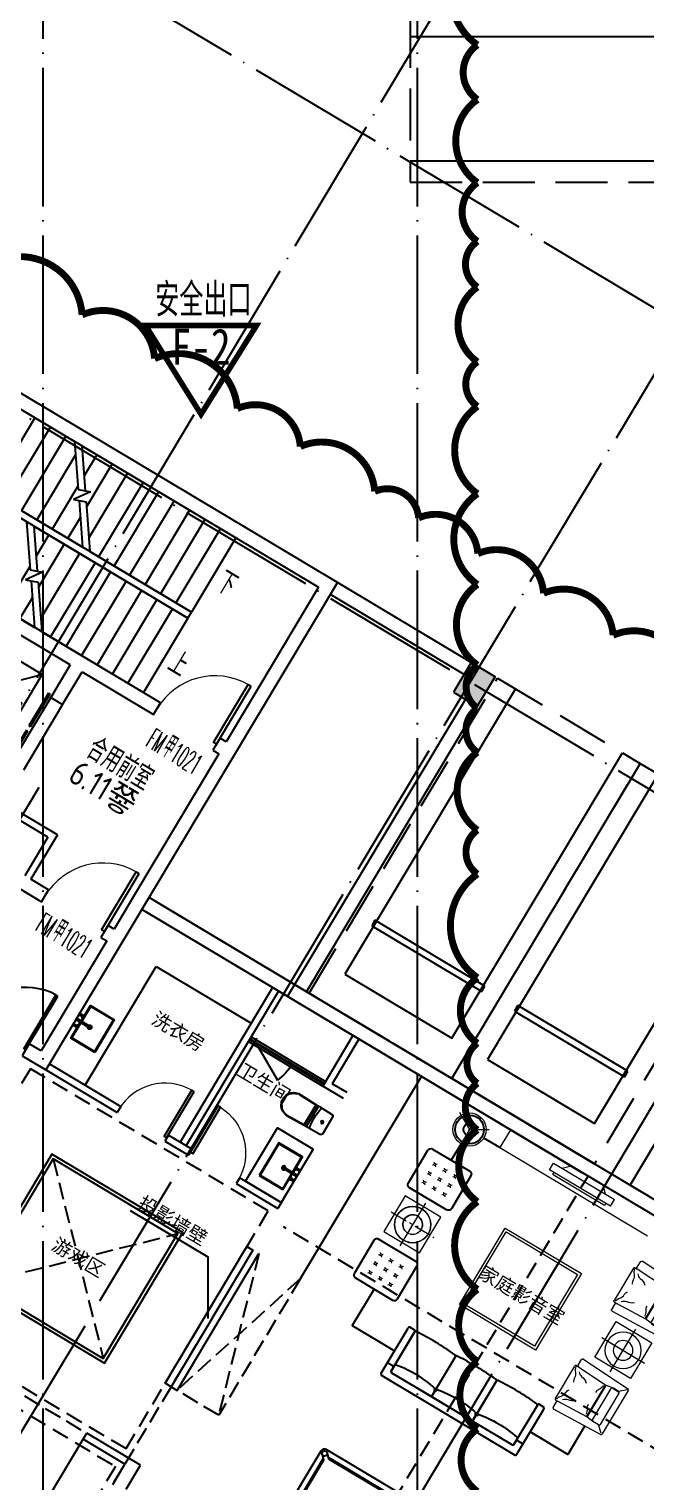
# Model space of a CAD drawing. Header units: millimetres. Extents: x 1337745 to 1642153, y -192803 to 266425.
# Drawn here: x 1427647 to 1436551, y 101530 to 122509 of the extents above; entities that cross this region are included whole.
import ezdxf
from ezdxf.enums import TextEntityAlignment as Align

# ---------------------------------------------------------------- set-up
doc = ezdxf.new("R2010")
doc.units = ezdxf.units.MM
doc.header["$LTSCALE"] = 1000
doc.header["$MEASUREMENT"] = 0
for name, pattern in [('__附着_A09-停车位、行车流线模块_TEN24RUY_设计区$0$DASH', [0.35, 0.25, -0.1]), ('CENTER', [2, 1.25, -0.25, 0.25, -0.25]), ('DASH', [0.35, 0.25, -0.1]), ('DOTE', [2.42, 2, -0.2, 0.02, -0.2]), ('HIDDEN', [0.375, 0.25, -0.125]), ('HIDDEN2', [4.7625, 3.175, -1.5875])]:
    doc.linetypes.add(name, pattern=pattern)
for name, color, linetype in [('__附着_A09-停车位、行车流线模块_TEN24RUY_设计区$0$STD-PARK', 103, '__附着_A09-停车位、行车流线模块_TEN24RUY_设计区$0$DASH'), ('A-BALCONY', 7, 'Continuous'), ('A-PUB_DIM', 3, 'Continuous'), ('AE-FLOR', 151, 'Continuous'), ('COLUMN', 2, 'Continuous'), ('DIM_SYMB', 7, 'Continuous'), ('DOTE', 16, 'DOTE'), ('IE-FURN', 33, 'Continuous'), ('P-FURN-高柜', 5, 'Continuous'), ('P-卫生隔断', 30, 'Continuous'), ('P-固定家具（悬空）', 142, 'Continuous'), ('P-洁具', 31, 'Continuous'), ('P-活动家具', 146, 'Continuous'), ('PUB_HATCH', 8, 'Continuous'), ('PUB_TEXT', 7, 'Continuous'), ('REF', 8, 'HIDDEN2'), ('STAIR', 61, 'Continuous'), ('WALL', 2, 'Continuous'), ('WINDOW', 4, 'Continuous'), ('WINDOW_TEXT', 7, 'Continuous'), ('文字标注', 255, 'Continuous'), ('砖墙', 30, 'Continuous'), ('防火分区文字', 1, 'Continuous')]:
    doc.layers.add(name, color=color, linetype=linetype)
doc.layers.add('furniture', color=6, linetype='Continuous', lineweight=13)
doc.styles.add('-黑体', font='SIMHEI.TTF', dxfattribs={"width": 0.8})
doc.styles.add('_TCH_DIM', font='SIMPLEX.shx', dxfattribs={"width": 0.85, "bigfont": 'GBCBIG.shx'})
doc.styles.add('_TCH_DIM_T3', font='SIMPLEX', dxfattribs={"width": 0.705882, "bigfont": 'GBCBIG'})
doc.styles.add('_TCH_WINDOW', font='SIMPLEX.shx', dxfattribs={"width": 0.6, "height": 3.5, "bigfont": 'GBCBIG.shx'})
doc.styles.get("Standard").update_dxf_attribs({"font": 'GBENOR', "bigfont": 'GBCBIG'})
doc.styles.add('房间名称', font='SIMPLEX', dxfattribs={"bigfont": 'GBCBIG'})
doc.styles.add('黑体', font='SIMHEI.TTF')
doc.dimstyles.new('_TCH_ARCH&&50', dxfattribs={"dimtxt": 148.75, "dimasz": 50, "dimexe": 125, "dimexo": 150, "dimgap": 50, "dimtad": 1, "dimdec": 0, "dimzin": 0, "dimdsep": 46, "dimtxsty": '_TCH_DIM_T3', "dimblk": 'ARCHTICK', "dimcen": 0.09, "dimclrt": 7, "dimazin": 2, "dimtfac": 1, "dimtdec": 0, "dimtix": 1, "dimtmove": 2, "dimatfit": 3, "dimfxl": 1, "dimtolj": 1, "dimtzin": 0, "dimarcsym": 0})

# ---------------------------------------------------------------- blocks, each defined once
blk = doc.blocks.new('_ArchTick')
at = {"color": 0, "linetype": 'ByBlock', "const_width": 0.4}
blk.add_lwpolyline([(-0.5, -0.5), (0.5, 0.5)], dxfattribs=at)
blk = doc.blocks.new('*D49')
at = {"layer": 'A-PUB_DIM', "color": 0, "lineweight": -2, "transparency": 16777216}
for p, q in [((2969090, -686126), (2969126, -685805)), ((2969112, -685929), (2969212, -685940)), ((2969189, -686137), (2969226, -685816))]:
    blk.add_line(p, q, dxfattribs=at)
at = {"layer": 'Defpoints', "color": 0, "transparency": 16777216}
for p in [(2969212, -685940), (2969073, -686275), (2969173, -686286)]:
    blk.add_point(p, dxfattribs=at)
at = {"layer": 'A-PUB_DIM', "color": 0, "lineweight": -2, "transparency": 16777216, "xscale": 50, "yscale": 50, "zscale": 50}
for p, rotation in [((2969112, -685929), 173.5415813661932), ((2969212, -685940), 353.5415813661932)]:
    blk.add_blockref('_ArchTick', p, dxfattribs=dict(at, rotation=rotation))
at = {"layer": 'A-PUB_DIM', "color": 7, "transparency": 16777216, "insert": (2968954, -685773), "char_height": 148.8, "attachment_point": 5, "rotation": 353.5416, "style": '_TCH_DIM_T3'}
blk.add_mtext('\\A1;100', dxfattribs=at)
blk = doc.blocks.new('*D50')
at = {"layer": 'A-PUB_DIM', "color": 0, "lineweight": -2, "transparency": 16777216}
for p, q in [((2969189, -686137), (2969226, -685816)), ((2969212, -685940), (2970007, -686030)), ((2969984, -686227), (2970021, -685906))]:
    blk.add_line(p, q, dxfattribs=at)
at = {"layer": 'Defpoints', "color": 0, "transparency": 16777216}
for p in [(2970007, -686030), (2969173, -686286), (2969967, -686376)]:
    blk.add_point(p, dxfattribs=at)
at = {"layer": 'A-PUB_DIM', "color": 0, "lineweight": -2, "transparency": 16777216, "xscale": 50, "yscale": 50, "zscale": 50}
for p, rotation in [((2969212, -685940), 173.5415813662123), ((2970007, -686030), 353.5415813662123)]:
    blk.add_blockref('_ArchTick', p, dxfattribs=dict(at, rotation=rotation))
at = {"layer": 'A-PUB_DIM', "color": 7, "transparency": 16777216, "insert": (2969623, -685862), "char_height": 148.8, "attachment_point": 5, "rotation": 353.5416, "style": '_TCH_DIM_T3'}
blk.add_mtext('\\A1;800', dxfattribs=at)
blk = doc.blocks.new('*D51')
at = {"layer": 'A-PUB_DIM', "color": 0, "lineweight": -2, "transparency": 16777216}
for p, q in [((2969984, -686227), (2970021, -685906)), ((2970084, -686239), (2970120, -685917)), ((2970007, -686030), (2969957, -686024)), ((2970007, -686030), (2970106, -686041)), ((2970106, -686041), (2970156, -686047))]:
    blk.add_line(p, q, dxfattribs=at)
at = {"layer": 'Defpoints', "color": 0, "transparency": 16777216}
for p in [(2970106, -686041), (2969967, -686376), (2970067, -686388)]:
    blk.add_point(p, dxfattribs=at)
at = {"layer": 'A-PUB_DIM', "color": 0, "lineweight": -2, "transparency": 16777216, "xscale": 50, "yscale": 50, "zscale": 50}
for p, rotation in [((2970007, -686030), 353.5415813663083), ((2970106, -686041), 173.5415813663083)]:
    blk.add_blockref('_ArchTick', p, dxfattribs=dict(at, rotation=rotation))
at = {"layer": 'A-PUB_DIM', "color": 7, "transparency": 16777216, "insert": (2970070, -685912), "char_height": 148.8, "attachment_point": 5, "rotation": 353.5416, "style": '_TCH_DIM_T3'}
blk.add_mtext('\\A1;100', dxfattribs=at)
blk = doc.blocks.new('*D52')
at = {"layer": 'A-PUB_DIM', "color": 0, "lineweight": -2, "transparency": 16777216}
for p, q in [((2970084, -686239), (2970120, -685917)), ((2970106, -686041), (2971596, -686210)), ((2971574, -686407), (2971611, -686086))]:
    blk.add_line(p, q, dxfattribs=at)
at = {"layer": 'Defpoints', "color": 0, "transparency": 16777216}
for p in [(2971596, -686210), (2970067, -686388), (2971557, -686556)]:
    blk.add_point(p, dxfattribs=at)
at = {"layer": 'A-PUB_DIM', "color": 0, "lineweight": -2, "transparency": 16777216, "xscale": 50, "yscale": 50, "zscale": 50}
for p, rotation in [((2970106, -686041), 173.5415813662086), ((2971596, -686210), 353.5415813662086)]:
    blk.add_blockref('_ArchTick', p, dxfattribs=dict(at, rotation=rotation))
at = {"layer": 'A-PUB_DIM', "color": 7, "transparency": 16777216, "insert": (2970865, -686002), "char_height": 148.8, "attachment_point": 5, "rotation": 353.5416, "style": '_TCH_DIM_T3'}
blk.add_mtext('\\A1;1500', dxfattribs=at)
blk = doc.blocks.new('__附着_A09-停车位、行车流线模块_TEN24RUY_设计区$0$停车位1')
at = {"layer": '__附着_A09-停车位、行车流线模块_TEN24RUY_设计区$0$STD-PARK', "linetype": '__附着_A09-停车位、行车流线模块_TEN24RUY_设计区$0$DASH', "ltscale": 3}
for p, q in [((-168810, -21850), (-171210, -21850)), ((-171210, -21850), (-171210, -27150)), ((-168810, -27150), (-168810, -21850)), ((-171210, -27150), (-168810, -27150))]:
    blk.add_line(p, q, dxfattribs=at)
at = {"layer": 'Defpoints', "color": 9, "linetype": 'ByBlock', "ltscale": 1200}
for p, q in [((-170910, -26650), (-170910, -21850)), ((-169110, -21850), (-169110, -26650)), ((-170935, -25850), (-170935, -25758)), ((-170935, -25758), (-169085, -25758)), ((-169085, -25758), (-169085, -25850)), ((-169085, -25850), (-170935, -25850)), ((-169110, -26650), (-170910, -26650))]:
    blk.add_line(p, q, dxfattribs=at)
blk = doc.blocks.new('_FZH')
blk.add_lwpolyline([(-0.5, -0.5), (0.5, -0.5), (0.5, 0.5), (-0.5, 0.5)], close=True)
at = {"layer": 'PUB_HATCH'}
blk.add_solid([(-0.5, -0.5), (0.5, -0.5), (-0.5, 0.5), (0.5, 0.5)], dxfattribs=at)
blk = doc.blocks.new('$DorLib2D$00000225')
at = {"color": 0}
for p, q in [((0.475, -0.001), (0.475, 0.752)), ((0.475, 0.752), (0.5, 0.752)), ((0.5, -0.001), (0.5, 0.752)), ((-0.5, 0), (-0.5, 0.252)), ((-0.475, 0.252), (-0.5, 0.252)), ((-0.475, 0), (-0.475, 0.252)), ((-0.475, 0), (-0.5, 0)), ((0.475, -0.001), (0.5, -0.001))]:
    blk.add_line(p, q, dxfattribs=at)
for centre, radius, start, end in [((0.505, -0.002), 0.755, 92.2493, 179.7238), ((-0.501, 0.003), 0.251, 359.7899, 84.0974)]:
    blk.add_arc(centre, radius, start, end, dxfattribs=at)
blk = doc.blocks.new('$DorLib2D$00000001')
for p, q in [((0.45, 0.975), (0.5, 0.975)), ((0.45, 0), (0.45, 0.975)), ((0.5, 0), (0.5, 0.975)), ((0.5, 0), (0.45, 0))]:
    blk.add_line(p, q)
at = {"lineweight": 13}
blk.add_arc((0.475, 0), 0.975, 91.4693, 180, dxfattribs=at)
blk = doc.blocks.new('$DORLIB2D$00000127')
at = {"color": 0}
for points in [[(-0.533, 0.795), (-0.533, 0.69)], [(-0.033, 0.795), (-0.533, 0.795)], [(-0.033, 0.795), (-0.033, 0.69)], [(0.533, 0.795), (0.033, 0.795)], [(0.033, 0.795), (0.033, 0.69)], [(0.533, 0.795), (0.533, 0.69)], [(-0.033, 0.69), (-0.533, 0.69)], [(0.533, 0.69), (0.033, 0.69)], [(0.5, 0.5), (-0.5, 0.5)]]:
    blk.add_lwpolyline(points, dxfattribs=at)
blk = doc.blocks.new('A$C36CD4CEC')
at = {"layer": 'DIM_SYMB'}
for points in [[(30990, -625, 0, 0, 0), (32770, -625, 80, 0, 0), (33070, -625, 0, 0, 0)], [(35410, -625, 0, 0, 0), (33630, -625, 80, 0, 0), (33330, -625, 0, 0, 0)], [(30990, -1975, 0, 0, 0), (32770, -1975, 80, 0, 0), (33070, -1975, 0, 0, 0)], [(35410, -1975, 0, 0, 0), (33630, -1975, 80, 0, 0), (33330, -1975, 0, 0, 0)]]:
    blk.add_lwpolyline(points, format="xyseb", dxfattribs=at)
at = {"layer": 'STAIR'}
for p, q in [((30990, 0), (32697, 0)), ((32030, 0), (32030, -1250)), ((32290, 0), (32290, -1250)), ((32550, 0), (32550, -1250)), ((32697, 0), (33099, -570)), ((32810, -160), (32810, -1250)), ((32819, 0), (35410, 0)), ((32819, 0), (33197, -534)), ((33070, 0), (33070, -355)), ((33330, 0), (33330, -722)), ((33590, 0), (33590, -1090)), ((33850, 0), (33850, -1250)), ((34110, 0), (34110, -1250)), ((34370, 0), (34370, -1250)), ((34630, 0), (34630, -1250)), ((34890, 0), (34890, -1250)), ((35150, 0), (35150, -1250)), ((35410, 0), (35410, -1250)), ((33070, -528), (33070, -1250)), ((33099, -570), (33267, -508)), ((33267, -508), (33114, -729)), ((33114, -729), (33289, -664)), ((33192, -700), (33581, -1250)), ((33289, -664), (33703, -1250)), ((33330, -895), (33330, -1250)), ((30990, -1250), (33581, -1250)), ((33703, -1250), (35410, -1250)), ((32697, -1350), (33099, -1920)), ((32819, -1350), (35410, -1350)), ((32819, -1350), (33197, -1884)), ((33070, -1350), (33070, -1705)), ((33330, -1350), (33330, -2072)), ((33590, -1350), (33590, -2440)), ((33850, -1350), (33850, -2600)), ((34110, -1350), (34110, -2600)), ((34370, -1350), (34370, -2600)), ((34630, -1350), (34630, -2600)), ((34890, -1350), (34890, -2600)), ((35150, -1350), (35150, -2600)), ((35410, -1350), (35410, -2600)), ((33070, -1878), (33070, -2600)), ((33099, -1920), (33267, -1858)), ((33267, -1858), (33114, -2079)), ((33114, -2079), (33289, -2014)), ((33192, -2050), (33581, -2600)), ((33289, -2014), (33703, -2600)), ((33330, -2245), (33330, -2600)), ((30990, -2600), (33581, -2600)), ((33703, -2600), (35410, -2600))]:
    blk.add_line(p, q, dxfattribs=at)
at = {"layer": 'WALL'}
for p, q in [((37000, 200), (29400, 200)), ((29600, 0), (36800, 0)), ((36800, 0), (36800, -2000)), ((37000, 200), (37000, -8000)), ((35410, -1250), (30990, -1250)), ((35410, -1350), (35410, -1250)), ((35410, -1350), (30990, -1350)), ((36800, -2000), (36800, -2600)), ((34395, -2600), (32095, -2600)), ((35700, -2600), (34395, -2600)), ((35700, -2800), (35700, -2600)), ((36800, -2600), (36700, -2600)), ((36700, -2600), (36700, -2800)), ((34300, -2800), (32200, -2800)), ((34300, -2800), (34300, -3350)), ((34500, -2800), (35700, -2800)), ((34500, -3350), (34500, -2800)), ((36700, -2800), (36800, -2800)), ((36800, -2800), (36800, -5200)), ((34300, -3350), (34500, -3350)), ((35400, -5000), (34500, -5000)), ((35400, -5000), (35400, -5750)), ((35300, -5100), (34400, -5100)), ((35300, -5100), (35300, -5750)), ((36800, -5200), (36800, -5750)), ((35700, -5750), (35400, -5750)), ((35700, -5950), (35700, -5750)), ((36800, -5750), (36700, -5750)), ((36700, -5750), (36700, -5950)), ((35300, -5950), (35700, -5950)), ((36700, -5950), (36800, -5950)), ((36800, -5950), (36800, -7800)), ((36800, -7800), (36600, -7800)), ((36600, -7800), (36600, -8000)), ((36600, -8000), (37000, -8000))]:
    blk.add_line(p, q, dxfattribs=at)
at = {"layer": 'WINDOW'}
for p, q in [((32484, -4675), (34024, -3125)), ((34500, -3350), (34500, -4450)), ((34821, -5211), (34821, -4546))]:
    blk.add_line(p, q, dxfattribs=at)
blk.add_lwpolyline([(34024, -3125), (32484, -3125), (32484, -4675), (34024, -4675)], close=True, dxfattribs=at)
for name, p, xscale, yscale, zscale, rotation in [('$DorLib2D$00000001', (36200, -2700), 1000, 1000, -999.9999999999995, 359.9999999999932), ('$DORLIB2D$00000127', (34400, -3900), 1100.000000000116, 200.0000000001164, -1100, 90), ('$DorLib2D$00000001', (36200, -5850), 1000, 1000, -999.9999999999995, 359.9999999999932), ('$DorLib2D$00000225', (36000, -7900), 1200, 1200, -1200, 5.542137736148056e-12)]:
    blk.add_blockref(name, p, dxfattribs=dict(at, xscale=xscale, yscale=yscale, zscale=zscale, rotation=rotation))
at = {"layer": 'A-BALCONY', "char_height": 350, "width": 1805.59, "attachment_point": 3}
for s, insert in [('合用前室', (36154, -3480)), ('6.11{\\fSimSun|b0|i0|c129|p2;쯓}', (36149, -3904))]:
    blk.add_mtext(s, dxfattribs=dict(at, insert=insert))
at = {"layer": 'PUB_TEXT', "style": '_TCH_DIM'}
for s, p in [('下', (35515, -800)), ('上', (35515, -2150))]:
    blk.add_text(s, height=338, rotation=360, dxfattribs=at).set_placement(p)
at = {"layer": 'WINDOW_TEXT', "style": '_TCH_WINDOW'}
for s, height, width, p in [('甲', 338, 0.6, (36069, -3250)), ('FM', 297.5, 0.423529, (35817, -3250)), ('1021', 297.5, 0.423529, (36217, -3250)), ('FM', 297.5, 0.423529, (35817, -6350)), ('甲', 338, 0.6, (36069, -6350)), ('1021', 297.5, 0.423529, (36217, -6350))]:
    blk.add_text(s, height=height, rotation=360, dxfattribs=dict(at, width=width)).set_placement(p)
blk = doc.blocks.new('A$C175371E0')
at = {"layer": 'furniture', "color": 8}
for p, q in [((-180, 161), (-194, 175)), ((-180, 140), (-194, 126)), ((-180, 11), (-194, 25)), ((-158, 161), (-144, 175)), ((-158, 140), (-144, 126)), ((-158, 11), (-144, 25)), ((-11, 161), (-25, 175)), ((-11, 140), (-25, 126)), ((-11, 11), (-25, 25)), ((11, 161), (25, 175)), ((11, 140), (25, 126)), ((11, 11), (25, 25)), ((158, 161), (144, 175)), ((158, 140), (144, 126)), ((158, 11), (144, 25)), ((180, 161), (194, 175)), ((180, 140), (194, 126)), ((180, 11), (194, 25)), ((-180, -11), (-194, -25)), ((-180, -140), (-194, -126)), ((-180, -161), (-194, -175)), ((-158, -11), (-144, -25)), ((-158, -140), (-144, -126)), ((-158, -161), (-144, -175)), ((-11, -11), (-25, -25)), ((-11, -140), (-25, -126)), ((-11, -161), (-25, -175)), ((11, -11), (25, -25)), ((11, -140), (25, -126)), ((11, -161), (25, -175)), ((158, -11), (144, -25)), ((158, -140), (144, -126)), ((158, -161), (144, -175)), ((180, -11), (194, -25)), ((180, -140), (194, -126)), ((180, -161), (194, -175))]:
    blk.add_line(p, q, dxfattribs=at)
for centre in [(-169, 151), (-169, 0), (0, 151), (0, 0), (169, 151), (169, 0), (-169, -151), (0, -151), (169, -151)]:
    blk.add_circle(centre, 15, dxfattribs=at)
at = {"layer": 'IE-FURN'}
blk.add_lwpolyline([(-362, 275), (-362, -275, 0.414214), (-312, -325), (312, -325, 0.414214), (362, -275), (362, 275, 0.414214), (312, 325), (-312, 325, 0.414214)], format="xyb", close=True, dxfattribs=at)
blk = doc.blocks.new('uio')
at = {"lineweight": 5, "ltscale": 0.03}
for p, q in [((-104844, -966881), (-104736, -966120)), ((-104716, -966104), (-103987, -966174)), ((-104651, -966317), (-104642, -966224)), ((-104621, -966207), (-104099, -966257)), ((-104082, -966277), (-104091, -966371)), ((-104082, -966277), (-104091, -966371)), ((-103970, -966193), (-104007, -966961)), ((-104714, -966896), (-104648, -966429)), ((-104651, -966317), (-104648, -966429)), ((-104651, -966317), (-104648, -966429)), ((-104115, -966479), (-104648, -966429)), ((-104112, -966387), (-104634, -966338)), ((-104112, -966387), (-104634, -966338)), ((-104115, -966479), (-104138, -966950)), ((-104091, -966371), (-104115, -966479)), ((-104091, -966371), (-104115, -966479)), ((-104734, -966912), (-104828, -966903)), ((-104719, -966931), (-104714, -966896)), ((-104160, -967004), (-104702, -966952)), ((-104140, -966986), (-104138, -966950)), ((-104028, -966979), (-104121, -966970))]:
    blk.add_line(p, q, dxfattribs=at)
for p, q in [((-104651, -966317), (-104642, -966224)), ((-104115, -966479), (-104648, -966429))]:
    blk.add_line(p, q)
for centre, start, end in [((-104718, -966123), 84.5739, 171.9109), ((-104623, -966226), 84.5739, 174.5739), ((-104623, -966226), 84.5739, 174.5739), ((-104101, -966276), 354.5739, 84.5739), ((-104101, -966276), 354.5739, 84.5739), ((-103989, -966192), 357.2369, 84.5739), ((-104632, -966319), 174.5739, 264.5739), ((-104632, -966319), 174.5739, 264.5739), ((-104110, -966369), 264.5739, 354.5739), ((-104110, -966369), 264.5739, 354.5739), ((-104826, -966884), 171.9109, 264.5739), ((-104733, -966893), 264.5739, 351.9109), ((-104701, -966934), 171.9109, 264.5739), ((-104158, -966985), 264.5739, 357.2369), ((-104119, -966951), 177.2369, 264.5739), ((-104029, -966960), 274.8838, 7.5468)]:
    blk.add_arc(centre, 18.7, start, end, dxfattribs=at)
at = {"layer": 'furniture', "color": 8}
for p, q in [((-104718, -966123), (-104642, -966224)), ((-103989, -966192), (-104082, -966277))]:
    blk.add_line(p, q, dxfattribs=at)
for points in [[(-104624, -966459, -0.157856), (-104544, -966495, 0.195258), (-104485, -966517, 0.506042)], [(-104655, -966859, 0.215808), (-104609, -966798, -0.158378), (-104551, -966698, -0.75133)], [(-104655, -966859, 0.215808), (-104609, -966798, -0.158378), (-104551, -966698, -0.75133)], [(-104144, -966505, 0.157856), (-104230, -966525, -0.195258), (-104291, -966535, -0.506042)], [(-104701, -966934, 0.13045), (-104627, -966906, -0.166434), (-104547, -966883, 0.138962), (-104485, -966868, -0.132288)], [(-104701, -966934, 0.13045), (-104627, -966906, -0.166434), (-104547, -966883, 0.138962), (-104485, -966868, -0.132288)], [(-104158, -966985, -0.13045), (-104225, -966944, 0.166434), (-104299, -966906, -0.138962), (-104358, -966880, 0.132288)], [(-104158, -966985, -0.13045), (-104225, -966944, 0.166434), (-104299, -966906, -0.138962), (-104358, -966880, 0.132288)], [(-104189, -966903, -0.215808), (-104222, -966835, 0.158378), (-104261, -966726, 0.75133)], [(-104189, -966903, -0.215808), (-104222, -966835, 0.158378), (-104261, -966726, 0.75133)]]:
    blk.add_lwpolyline(points, format="xyb", dxfattribs=at)
blk = doc.blocks.new('A$C394A4696')
at = {"layer": 'IE-FURN'}
for p, q in [((-810, 1114), (-810, 1051)), ((-810, 1114), (-810, 1051)), ((-27, 1141), (-783, 1141)), ((-200, 1051), (-200, 1123)), ((-126, 1033), (-792, 1033)), ((-126, 344), (-792, 344)), ((-782, 344), (-108, 344)), ((-782, 344), (-108, 344)), ((-782, 344), (-108, 344)), ((-782, 344), (-108, 344)), ((-782, 344), (-108, 344)), ((-782, 344), (-108, 344)), ((-108, 326), (-108, -1015)), ((-782, -344), (-108, -344)), ((-782, -344), (-108, -344)), ((-782, -344), (-108, -344)), ((-782, -344), (-108, -344)), ((-782, -344), (-108, -344)), ((-782, -344), (-108, -344)), ((-126, -1033), (-792, -1033)), ((-782, -1033), (-108, -1033)), ((-782, -1033), (-108, -1033)), ((-810, -1114), (-810, -1051)), ((-810, -1114), (-810, -1051)), ((-27, -1141), (-783, -1141)), ((-200, -1051), (-200, -1123))]:
    blk.add_line(p, q, dxfattribs=at)
blk.add_lwpolyline([(0, -1114), (0, 1114)], dxfattribs=at)
at = {"layer": 'IE-FURN', "color": 8}
for points in [[(-236, 1015, -0.414214), (-218, 1033), (-126, 1033, -0.414214), (-108, 1015), (-108, 362, -0.414214), (-126, 344), (-218, 344, -0.414214), (-236, 362, -0.097845)], [(-236, 326, -0.414214), (-218, 344), (-126, 344, -0.414214), (-108, 326), (-108, -326, -0.414214), (-126, -344), (-218, -344, -0.414214), (-236, -326, -0.097845)], [(-236, 362, 0.414214), (-218, 344), (-126, 344, 0.414214), (-108, 362), (-108, 326, 0.414214), (-126, 344), (-218, 344, 0.414214), (-236, 326, 1.773437)], [(-236, -1015, 0.414214), (-218, -1033), (-126, -1033, 0.414214), (-108, -1015), (-108, -362, 0.414214), (-126, -344), (-218, -344, 0.414214), (-236, -362, 0.097845)], [(-236, -326, 0.414214), (-218, -344), (-126, -344, 0.414214), (-108, -326), (-108, -362, 0.414214), (-126, -344), (-218, -344, 0.414214), (-236, -362, 1.773437)]]:
    blk.add_lwpolyline(points, format="xyb", close=True, dxfattribs=at)
at = {"layer": 'IE-FURN'}
for centre, radius, start, end in [((-783, 1114), 26.8, 90, 180), ((-783, 1114), 26.8, 90, 180), ((-792, 1051), 18, 180, 270), ((-792, 1051), 18, 180, 270), ((-182, 1123), 18, 90, 180), ((-182, 1051), 18, 180, 270), ((-27, 1114), 26.8, 0, 90), ((3180, 689), 3993, 175.3139, 184.6861), ((-782, 1015), 18, 90, 180), ((-126, 1015), 18, 0, 90), ((3180, 0), 3993, 175.3139, 184.6861), ((-782, 362), 18, 180, 270), ((-782, 362), 18, 180, 270), ((-782, 326), 18, 90, 180), ((-782, 326), 18, 90, 180), ((-126, 326), 18, 0, 90), ((3180, -689), 3993, 175.3139, 184.6861), ((-783, -368), 18, 90, 180), ((-782, -326), 18, 180, 270), ((-782, -326), 18, 180, 270), ((-782, -362), 18, 90, 180), ((-792, -1051), 18, 90, 180), ((-792, -1051), 18, 90, 180), ((-782, -1015), 18, 180, 270), ((-782, -1015), 18, 180, 270), ((-182, -1051), 18, 90, 180), ((-783, -1114), 26.8, 180, 270), ((-783, -1114), 26.8, 180, 270), ((-182, -1123), 18, 180, 270), ((-27, -1114), 26.8, 270, 0)]:
    blk.add_arc(centre, radius, start, end, dxfattribs=at)
at = {"layer": 'IE-FURN', "color": 161}
blk.add_arc((-126, -1015), 18, 270, 0, dxfattribs=at)
blk = doc.blocks.new('IFF-Lamp400')
at = {"lineweight": 5, "ltscale": 0.03}
for p, q in [((-7, -12), (116, 205)), ((-7, -12), (116, 205)), ((13, 0), (-236, -2)), ((13, 0), (-236, -2)), ((-7, 11), (120, -203)), ((-7, 11), (120, -203))]:
    blk.add_line(p, q, dxfattribs=at)
at = {"lineweight": 5, "ltscale": 0.03, "const_width": 6.67}
for points in [[(95, 167), (115, 203)], [(95, 167), (115, 203)], [(-192, -2), (-233, -2)], [(-192, -2), (-233, -2)], [(98, -166), (118, -201)], [(98, -166), (118, -201)]]:
    blk.add_lwpolyline(points, dxfattribs=at)
at = {"lineweight": 5, "ltscale": 0.03}
blk.add_circle((0, 0), 200, dxfattribs=at)
at = {"linetype": 'ByBlock'}
for radius in [173, 173, 73.3, 73.3]:
    blk.add_circle((0, 0), radius, dxfattribs=at)
blk = doc.blocks.new('$plan$00002328')
at = {"layer": 'IE-FURN'}
for p, q in [((-1226, 674, 0), (-1163, 610, 0)), ((-83, 642, 0), (-122, 610, 0)), ((-8, 642, 0), (31, 610, 0)), ((1134, 674, 0), (1072, 610, 0)), ((-1279, 621, 0), (-1214, 559, 0)), ((-1233, -577, 0), (-1233, 577, 0)), ((-1214, -559, 0), (-1214, 559, 0)), ((-1182, 629, 0), (-99, 629, 0)), ((-1163, 610, 0), (-122, 610, 0)), ((1090, 629, 0), (8, 629, 0)), ((1072, 610, 0), (31, 610, 0)), ((1224, 483, 0), (342, -47, 0)), ((342, -47, 0), (1224, 456, 0)), ((1187, 621, 0), (1123, 559, 0)), ((1123, 422, 0), (1123, 559, 0)), ((1142, 433, 0), (1142, 577, 0)), ((1314, 507, 0), (1301, 528, 0)), ((1123, -559, 0), (1123, 398, 0)), ((1142, -577, 0), (1142, 409, 0)), ((-1279, -621, 0), (-1214, -559, 0)), ((-1226, -674, 0), (-1163, -610, 0)), ((-1182, -629, 0), (-99, -629, 0)), ((-1163, -610, 0), (-122, -610, 0)), ((-83, -642, 0), (-122, -610, 0)), ((-8, -642, 0), (31, -610, 0)), ((1090, -629, 0), (8, -629, 0)), ((1072, -610, 0), (31, -610, 0)), ((1134, -674, 0), (1072, -610, 0)), ((1187, -621, 0), (1123, -559, 0))]:
    blk.add_line(p, q, dxfattribs=at)
at = {"layer": 'IE-FURN', "elevation": 0}
blk.add_lwpolyline([(1301, 528), (1224, 483), (1224, 648, 0.414214), (1161, 711), (-1252, 711, 0.414214), (-1316, 648), (-1316, -648, 0.414214), (-1252, -711), (1161, -711, 0.414214), (1224, -648), (1224, 456), (1314, 507, 0.584235)], format="xyb", close=True, dxfattribs=at)
at = {"layer": 'IE-FURN'}
for centre, radius in [((-1252, 648, 0), 38.1), ((-46, 648, 0), 38.1), ((1161, 648, 0), 38.1), ((-757, 102, 0), 25.4), ((-757, 51, 0), 25.4), ((-757, 0, 0), 25.4), ((-706, 76, 0), 25.4), ((-706, 25, 0), 25.4), ((-706, -25, 0), 25.4), ((-655, 51, 0), 25.4), ((-655, 0, 0), 25.4), ((-604, 25, 0), 25.4), ((716, 0, 0), 25.4), ((-757, -51, 0), 25.4), ((-1252, -648, 0), 38.1), ((-46, -648, 0), 38.1), ((1161, -648, 0), 38.1)]:
    blk.add_circle(centre, radius, dxfattribs=at)
blk = doc.blocks.new('A$C2EEA3612')
at = {"linetype": 'Continuous'}
for p, q in [((-180, 570), (-173, 300)), ((-175, 570), (-168, 300)), ((175, 570), (168, 300)), ((180, 570), (173, 300)), ((-173, 300), (-171, 240)), ((-172, 255), (172, 255)), ((-171, 240), (-169, 187)), ((-163, 295), (163, 295)), ((-163, 290), (163, 290)), ((171, 240), (169, 187)), ((173, 300), (171, 240)), ((-169, 187), (-166, 19)), ((-146, 0), (146, 0)), ((169, 187), (166, 19))]:
    blk.add_line(p, q, dxfattribs=at)
for radius in [20, 15]:
    blk.add_circle((0, 90), radius, dxfattribs=at)
for centre, radius, start, end in [((0, 570), 180, 0, 180), ((0, 570), 175, 0, 180), ((-163, 300), 10, 181.7534, 270), ((-163, 300), 5, 181.7534, 270), ((0, -673), 893, 80.1443, 99.8557), ((163, 300), 5, 270, 358.2466), ((163, 300), 10, 270, 358.2466), ((-149, 187), 20, 99.8557, 181.7534), ((-146, 20), 20, 181.7534, 270), ((146, 20), 20, 270, 358.2466), ((149, 187), 20, 358.2466, 80.1443)]:
    blk.add_arc(centre, radius, start, end, dxfattribs=at)
blk = doc.blocks.new('g3wr')
at = {"color": 251}
blk.add_wipeout([(92376, 176270), (92376, 176416), (92376, 176562), (92382, 176575), (92396, 176582), (92459, 176583), (92576, 176581), (92666, 176589), (92736, 176588), (92946, 176596), (92946, 176591), (93057, 176558), (93057, 176558), (93126, 176416), (93076, 176298), (92946, 176236), (92831, 176244), (92676, 176243), (92576, 176251), (92396, 176250)], dxfattribs=at)
at = {"xscale": -1, "rotation": 270}
blk.add_blockref('A$C2EEA3612', (92376, 176416), dxfattribs=at)
blk = doc.blocks.new('A$C12CE3BE6')
at = {"ltscale": 10}
for p, q in [((180, 469), (200, 469)), ((180, 412), (180, 435)), ((200, 412), (200, 435)), ((285, 469), (265, 469)), ((265, 260), (265, 435)), ((285, 260), (285, 435)), ((370, 469), (350, 469)), ((350, 412), (350, 435)), ((370, 412), (370, 435)), ((220, 412), (160, 412)), ((160, 412), (160, 405)), ((220, 405), (160, 405)), ((220, 405), (220, 412)), ((330, 412), (390, 412)), ((330, 405), (330, 412)), ((330, 405), (390, 405)), ((390, 412), (390, 405))]:
    blk.add_line(p, q, dxfattribs=at)
at = {"color": 8, "ltscale": 10}
for p, q in [((182, 422), (182, 442)), ((197, 442), (182, 442)), ((197, 422), (182, 422)), ((184, 442), (184, 469)), ((187, 412), (187, 422)), ((193, 412), (193, 422)), ((195, 442), (195, 469)), ((197, 422), (197, 442)), ((352, 422), (352, 442)), ((352, 442), (367, 442)), ((352, 422), (367, 422)), ((354, 442), (354, 469)), ((357, 412), (357, 422)), ((363, 412), (363, 422)), ((365, 442), (365, 469)), ((367, 422), (367, 442))]:
    blk.add_line(p, q, dxfattribs=at)
at = {"color": 8}
for p, q in [((261, 236), (289, 264)), ((261, 264), (289, 236))]:
    blk.add_line(p, q, dxfattribs=at)
at = {"ltscale": 10}
for points in [[(200, 435), (200, 469), (215, 469), (215, 475), (165, 475), (165, 469), (180, 469), (180, 435)], [(285, 435), (285, 469), (300, 469), (300, 475), (250, 475), (250, 469), (265, 469), (265, 435)], [(370, 435), (370, 469), (385, 469), (385, 475), (335, 475), (335, 469), (350, 469), (350, 435)]]:
    blk.add_lwpolyline(points, dxfattribs=at)
blk.add_lwpolyline([(0, 0), (0, 400), (550, 400), (550, 0)], close=True)
at = {"color": 8}
blk.add_lwpolyline([(10, 10), (10, 390), (540, 390), (540, 10)], close=True, dxfattribs=at)
at = {"color": 8, "ltscale": 10}
for centre in [(190, 409), (360, 409)]:
    blk.add_circle(centre, 3.5, dxfattribs=at)
at = {"color": 8}
for radius in [29.1, 20]:
    blk.add_circle((275, 250), radius, dxfattribs=at)
at = {"ltscale": 10}
blk.add_arc((275, 260), 10, 180, 0, dxfattribs=at)
blk = doc.blocks.new('A$C7F2562B0')
at = {"color": 252}
blk.add_line((3283, 2785), (2746, 2488), dxfattribs=at)
blk.add_arc((3406, 2784), 723, 179.8571, 204.0905, dxfattribs=at)
at = {"layer": 'furniture', "color": 6}
for p, q in [((-508, 3600), (-2992, 3600)), ((-508, 3600), (-508, 3300)), ((-508, 3300), (-2992, 3300))]:
    blk.add_line(p, q, dxfattribs=at)
at = {"layer": 'furniture', "color": 8}
for p, q in [((-2163, 3505), (-2065, 3600)), ((-2065, 3600), (-1535, 3600)), ((-1535, 3600), (-1437, 3505)), ((-1287, 3505), (-2313, 3505)), ((-2313, 3393), (-2313, 3505)), ((-2313, 3393), (-1287, 3393)), ((-2238, 3393), (-2238, 3371)), ((-1369, 3363), (-2231, 3363)), ((-1362, 3393), (-1362, 3371)), ((-1287, 3393), (-1287, 3505)), ((-2413, 2304), (-2413, 1096)), ((-1213, 2304), (-2413, 2304)), ((-1213, 1096), (-1213, 2304)), ((-3539, 1341), (-3539, 2059)), ((0, 2059), (0, 1341)), ((-3180, 1700), (-3899, 1700)), ((-2413, 1096), (-1213, 1096))]:
    blk.add_line(p, q, dxfattribs=at)
at = {"layer": 'furniture'}
for p, q in [((-2453, 2344), (-2453, 1056)), ((-1173, 2344), (-2453, 2344)), ((-1173, 1056), (-1173, 2344)), ((-2453, 1056), (-1173, 1056))]:
    blk.add_line(p, q, dxfattribs=at)
at = {"layer": 'furniture', "color": 8, "linetype": 'CENTER', "ltscale": 0.2}
for p, q in [((-3539, 1341), (-3539, 2059)), ((0, 2059), (0, 1341)), ((-3180, 1700), (-3899, 1700)), ((359, 1700), (-359, 1700))]:
    blk.add_line(p, q, dxfattribs=at)
at = {"layer": 'furniture'}
blk.add_lwpolyline([(-3239, 1404), (-3239, 2004), (-3839, 2004), (-3839, 1404)], close=True, dxfattribs=at)
at = {"layer": 'furniture', "color": 6}
blk.add_lwpolyline([(-296, 2000), (304, 2000), (304, 1400), (-296, 1400)], close=True, dxfattribs=at)
at = {"layer": 'furniture', "color": 8}
for centre, radius in [((-3539, 1700), 262), ((0, 1700), 262), ((-3539, 1700), 142), ((0, 1700), 142)]:
    blk.add_circle(centre, radius, dxfattribs=at)
for centre, start, end in [((-2231, 3371), 180, 270), ((-1369, 3371), 270, 0)]:
    blk.add_arc(centre, 7.5, start, end, dxfattribs=at)
at = {"layer": 'furniture', "color": 8, "extrusion": (0, 0, -1)}
for major_axis in [(185, 185), (101, 101)]:
    blk.add_ellipse((0, 1700), major_axis=major_axis, ratio=1, start_param=1.570796326794897, end_param=7.853981633974483, dxfattribs=at)
at = {"layer": 'IE-FURN'}
for p, q in [((989, 400), (989, 3600)), ((1686, 200, 0), (1690, 200)), ((1690, -2100), (1690, 200)), ((2489, -5500), (2489, -3400))]:
    blk.add_line(p, q, dxfattribs=at)
at = {"layer": 'IE-FURN', "linetype": 'DASH'}
for p, q in [((989, 200), (989, -2100)), ((1689, 200), (989, -2100)), ((989, 200), (1690, -2100)), ((4939, -2250), (2840, -150)), ((4939, -150), (2840, -2250)), ((989, -2100), (1690, -2100)), ((5289, -3300), (2489, -3300))]:
    blk.add_line(p, q, dxfattribs=at)
at = {"layer": 'IE-FURN', "elevation": 0}
for points in [[(1790, -2100), (1890, -2100), (1890, 200), (1790, 200)], [(4989, -2300), (2790, -2300), (2790, -100), (4989, -100)], [(4939, -2250), (2840, -2250), (2840, -150), (4939, -150)]]:
    blk.add_lwpolyline(points, close=True, dxfattribs=at)
blk.add_lwpolyline([(1839, -978), (2290, -217), (3596, -217)], dxfattribs=at)
at = {"layer": 'P-FURN-高柜', "color": 8}
for points in [[(-508, 3300), (-240, 3300)], [(0, 3060), (0, 2784)], [(-3626, 480), (-3626, 0), (-2992, 0)], [(0, 616), (0, 0), (-711, 0)]]:
    blk.add_lwpolyline(points, dxfattribs=at)
at = {"layer": 'P-卫生隔断', "color": 142}
for p, q in [((3391, 2830), (2140, 2830)), ((3391, 2750), (2140, 2750))]:
    blk.add_line(p, q, dxfattribs=at)
at = {"layer": 'P-卫生隔断'}
for p, q in [((3391, 2795), (2140, 2795)), ((3391, 2785), (2140, 2785))]:
    blk.add_line(p, q, dxfattribs=at)
at = {"layer": 'P-固定家具（悬空）', "elevation": 0}
blk.add_lwpolyline([(1791, 1900), (1791, 1000), (2390, 1000), (2390, 1900)], close=True, dxfattribs=at)
at = {"layer": 'P-活动家具'}
for p, q in [((5089, 3000), (3491, 3000)), ((5089, 1000), (5089, 3000))]:
    blk.add_line(p, q, dxfattribs=at)
at = {"layer": 'P-活动家具', "linetype": 'DASH', "elevation": 0}
blk.add_lwpolyline([(1790, -700), (1790, -5400)], dxfattribs=at)
at = {"layer": 'REF', "linetype": 'HIDDEN'}
for p, q in [((-1813, -7484), (-1813, 3600)), ((-5211, 716), (1585, 716))]:
    blk.add_line(p, q, dxfattribs=at)
at = {"layer": 'REF', "linetype": 'HIDDEN', "elevation": 0}
for points in [[(5889, -3200), (1890, -3200), (1890, 800), (5889, 800)], [(5193, -3500), (1890, -3500), (1890, -7100), (5193, -7100)]]:
    blk.add_lwpolyline(points, close=True, dxfattribs=at)
at = {"layer": 'WALL'}
for p, q in [((2040, 3600), (2040, 2850)), ((2140, 3600), (2140, 2750)), ((3391, 3600), (3391, 1000)), ((3491, 3600), (3491, 1000)), ((1790, 2850), (2040, 2850)), ((1790, 2750), (2140, 2750)), ((2489, 1000), (1790, 1000)), ((2489, 900), (1790, 900)), ((2489, 1000), (2489, 900)), ((3689, 1000), (3289, 1000)), ((3289, 1000), (3289, 900)), ((3689, 900), (3289, 900)), ((3689, 1000), (3689, 900)), ((5691, 1000), (4489, 1000)), ((4489, 1000), (4489, 900)), ((5791, 900), (4489, 900)), ((1690, -2100), (1690, 200)), ((1790, 200), (1790, -2100)), ((1790, -2100), (1690, -2100)), ((1589, -3300), (2489, -3300)), ((1589, -3700), (1589, -3300)), ((2489, -3400), (2489, -3300)), ((1789, -3400), (2489, -3400)), ((1789, -3700), (1789, -3400))]:
    blk.add_line(p, q, dxfattribs=at)
at = {"layer": 'AE-FLOR', "xscale": -0.9999999999999997, "rotation": 179.9999999999999}
blk.add_blockref('$plan$00002328', (-1767, -2438, 0), dxfattribs=at)
at = {"layer": 'furniture', "color": 6}
blk.add_blockref('A$C175371E0', (0, 2459), dxfattribs=at)
for name, p, xscale, rotation in [('A$C175371E0', (0, 941), -0.9999999999999997, 179.9999999999999), ('A$C394A4696', (-1852, -400), -1.000000000000001, 90)]:
    blk.add_blockref(name, p, dxfattribs=dict(at, xscale=xscale, rotation=rotation))
at = {"layer": 'IE-FURN', "xscale": -1.199999999953433, "yscale": 1.199999999953433, "zscale": 1.199999999953433, "rotation": 270}
blk.add_blockref('IFF-Lamp400', (0, 3300), dxfattribs=at)
at = {"layer": 'IE-FURN', "rotation": 95.42610745096003}
blk.add_blockref('uio', (-975577, 15048), dxfattribs=at)
at = {"layer": 'IE-FURN', "xscale": -1.000000000000001, "rotation": 84.5738928507004}
blk.add_blockref('uio', (-975577, -11648), dxfattribs=at)
at = {"layer": 'P-洁具', "extrusion": (0, 0, -1), "zscale": -1, "rotation": 180.000000000005}
blk.add_blockref('g3wr', (90587, 178716), dxfattribs=at)
at = {"layer": 'P-洁具', "xscale": -1.000000000000001, "rotation": 270}
blk.add_blockref('A$C12CE3BE6', (5214, 1479), dxfattribs=at)
at = {"layer": 'P-洁具', "rotation": 90}
blk.add_blockref('A$C12CE3BE6', (2266, 1172), dxfattribs=at)
at = {"layer": 'WINDOW'}
for p, xscale, yscale, zscale, rotation in [((2889, 950), 800.0000000000005, 800.0000000000005, -800.0000000000002, 359.9999999999949), ((4093, 950), -800.0000000000006, 800.0000000000006, -800.0000000000006, 359.9999999999948)]:
    blk.add_blockref('$DorLib2D$00000001', p, dxfattribs=dict(at, xscale=xscale, yscale=yscale, zscale=zscale, rotation=rotation))
blk = doc.blocks.new('A$C514326FF')
at = {"layer": '砖墙', "linetype": 'ByBlock'}
for p, q in [((-7200, 11200), (-11100, 11200)), ((-11100, 11000), (-11100, 11200)), ((-10900, 11200), (-7200, 11200)), ((-3599.8, 11200), (-7000, 11200)), ((-7000, 11200), (-3600.3, 11200)), ((-7100, 11000), (-11100, 11000)), ((-10900, 11000), (-7100, 11000)), ((-3699.8, 11000), (-7100, 11000)), ((-7100, 11000), (-3700.3, 11000)), ((-7199.7, 8500), (-7199.7, 8300)), ((-6399.6, 7600), (-6399.6, 7800))]:
    blk.add_line(p, q, dxfattribs=at)
at = {"layer": '砖墙'}
blk.add_line((-7250, 11200), (-11024, 11200), dxfattribs=at)
at = {"layer": '砖墙', "xscale": -1, "rotation": 359.9999999998499}
blk.add_blockref('A$C7F2562B0', (-5410.8, 7400), dxfattribs=at)
at = {"layer": '砖墙'}
blk.add_line((-7250, 11000), (-11024, 11000), dxfattribs=at)
at = {"layer": '文字标注', "color": 0, "ltscale": 0.3, "style": '黑体'}
for s, p in [('洗衣房', (-10156.1, 9657.5)), ('卫生间', (-8715.2, 9657.5))]:
    blk.add_text(s, height=201.6, rotation=360, dxfattribs=at).set_placement(p)
for s, p in [('家庭影音室', (-3538.9, 9040.5)), ('投影墙壁', (-8413.7, 7377.8)), ('游戏区', (-9306.3, 6221.9))]:
    blk.add_text(s, height=201.6, rotation=360, dxfattribs=at).set_placement(p, align=Align.MIDDLE)

msp = doc.modelspace()

# ---------------------------------------------------------------- linework, layer by layer
at = {"layer": 'DOTE'}
for p, q in [((1427847.5, 199388.6, 0), (1427847.5, 86979.4, 0)), ((1433247.5, 199388.6, 0), (1433247.5, 86979.4, 0)), ((1385232.1, 149245.9, 0), (1453528.9, 108400.3, 0)), ((1382152.5, 144096.6, 0), (1450449.3, 103251, 0)), ((1436237.1, 127320.4, 0), (1418614.2, 97853.6, 0)), ((1440871.6, 124548.7, 0), (1423248.6, 95081.9, 0)), ((1445506, 121777.1, 0), (1427883.1, 92310.3, 0))]:
    msp.add_line(p, q, dxfattribs=at)
at = {"layer": '砖墙', "linetype": 'ByBlock'}
for p, q in [((1431996.6, 114345.1, 0), (1432099.2, 114516.7, 0)), ((1433927.6, 113190.2, 0), (1431996.6, 114345.1, 0)), ((1434030.2, 113361.9, 0), (1432099.2, 114516.7, 0)), ((1431378.9, 108539, 0), (1433945.2, 112830.1, 0)), ((1431653.2, 108608, 0), (1434116.9, 112727.4, 0)), ((1443780.3, 101122.2, 0), (1431378.9, 108539, 0)), ((1443968.8, 101242.5, 0), (1431653.2, 108608, 0)), ((1434769.3, 106511.3, 0), (1434597.6, 106614, 0))]:
    msp.add_line(p, q, dxfattribs=at)
at = {"layer": '防火分区文字', "color": 2, "const_width": 80}
msp.add_lwpolyline([(1429329.3, 118226.6), (1430129.3, 116946.6), (1430929.3, 118226.6)], close=True, dxfattribs=at)
msp.add_lwpolyline([(1429329.3, 118226.6), (1430129.3, 116946.6), (1430929.3, 118226.6)], close=True, dxfattribs=at)

# ---------------------------------------------------------------- block references
at = {"layer": '__附着_A09-停车位、行车流线模块_TEN24RUY_设计区$0$STD-PARK', "rotation": 329.1180334405437}
msp.add_blockref('A$C36CD4CEC', (1400242.3, 133336.1, 0), dxfattribs=at)
at = {"layer": '__附着_A09-停车位、行车流线模块_TEN24RUY_设计区$0$STD-PARK', "linetype": 'ByBlock', "rotation": 90.00000058082108}
msp.add_blockref('__附着_A09-停车位、行车流线模块_TEN24RUY_设计区$0$停车位1', (1411297.5, 291508.7, 0), dxfattribs=at)
at = {"layer": '__附着_A09-停车位、行车流线模块_TEN24RUY_设计区$0$STD-PARK', "linetype": 'ByBlock', "xscale": -1}
for p, rotation in [((1300747.5, 218532.7), 329.1180331538937), ((1300747.5, 218532.7), 329.1180331498422), ((1302807.2, 217300.9), 329.1180331538937), ((1302807.2, 217300.9), 329.1180331498422), ((1305381.9, 215761), 329.1180331538937), ((1305381.9, 215761), 329.1180331498422)]:
    msp.add_blockref('__附着_A09-停车位、行车流线模块_TEN24RUY_设计区$0$停车位1', p, dxfattribs=dict(at, rotation=rotation))
at = {"layer": 'COLUMN', "zscale": 499.9999999980032}
for xscale, yscale, rotation in [(400.000000001532, 499.9999999980033, 329.1180334462072), (400.000000001615, 499.9999999980064, 329.118033439023)]:
    msp.add_blockref('_FZH', (1434073.5, 113044.7, 0), dxfattribs=dict(at, xscale=xscale, yscale=yscale, rotation=rotation))

# ---------------------------------------------------------------- texts
at = {"layer": '防火分区文字', "color": 2, "style": '房间名称'}
msp.add_text('安全出口', height=482.27, rotation=0, dxfattribs=at).set_placement((1429468.7, 118356.7))
msp.add_text('安全出口', height=482.27, dxfattribs=at).set_placement((1429468.7, 118356.7))
at = {"layer": '防火分区文字', "color": 2, "style": '-黑体', "width": 0.8}
msp.add_text('F-2', height=522.78, rotation=0, dxfattribs=at).set_placement((1429702.4, 117661.1))
msp.add_text('F-2', height=522.78, dxfattribs=at).set_placement((1429702.4, 117661.1))

# ---------------------------------------------------------------- dimensions: what is measured, and where the dimension line sits
at = {"layer": 'A-PUB_DIM'}
for base, p1, p2, angle, picture, middle in [((1492954.1, 152209.7, 0), (1492854.1, 151861.3, 0), (1492954.1, 151861.3, 0), 360, '*D49', (1492679.1, 152347.2, 0)), ((1493754.1, 152209.7, 0), (1492954.1, 151861.3, 0), (1493754.1, 151861.3, 0), 0, '*D50', (1493354.1, 152334.1, 0)), ((1493854.1, 152209.7, 0), (1493754.1, 151861.3, 0), (1493854.1, 151861.3, 0), 0, '*D51', (1493804.1, 152334.1, 0)), ((1495354.1, 152209.7, 0), (1493854.1, 151861.3, 0), (1495354.1, 151861.3, 0), 360, '*D52', (1494604.1, 152334.1, 0))]:
    dim = msp.add_linear_dim(base=base, p1=p1, p2=p2, angle=angle, dimstyle='_TCH_ARCH&&50', dxfattribs=at)
    dim.commit()
    dim.dimension.update_dxf_attribs({"geometry": picture, "text_midpoint": middle, "dimtype": 129, "insert": (-1534570.3, 499813.5)})

# ---------------------------------------------------------------- next in the draw order: block references
at = {"layer": '砖墙', "rotation": 329.118033436966}
msp.add_blockref('A$C514326FF', (1433156.6, 94658.7, 0), dxfattribs=at)

# ---------------------------------------------------------------- next in the draw order: linework, layer by layer
at = {"layer": '__附着_A09-停车位、行车流线模块_TEN24RUY_设计区$0$STD-PARK', "color": 1, "const_width": 100}
for points in [[(1434118.1, 101392.2, -0.5205671), (1434118.1, 102296.3, -0.5205671), (1434118.1, 103268.6, -0.5205671), (1434118.1, 104310.1, -0.5205671), (1434118.1, 105575.8, -0.5205671), (1434118.1, 106612.8, -0.5205671), (1434118.1, 107284.6, -0.5205671), (1434118.1, 107864.4, -0.5205671), (1434118.1, 108810, -0.5205671), (1434118.1, 110307.8, -0.5205671), (1434118.1, 110941.6, -0.5205671), (1434118.1, 112065.1, -0.5205671), (1434118.1, 112701.9, -0.5205671), (1434118.1, 113324.8, -0.5205671), (1434118.1, 114488.8, -0.5205671), (1434118.1, 115799.1, -0.5205671), (1434118.1, 117060.3, -0.5205671), (1434118.1, 117703.9, -0.5205671), (1434118.1, 118782.6, -0.5205671), (1434118.1, 119444, -0.5205671), (1434118.1, 120290.4, -0.5205671), (1434118.1, 121490.3, -0.5205671), (1434118.1, 122278.9, -0.5205671), (1434118.1, 123731.2, -0.5205671)], [(1437129, 113120.4, 0.5205671), (1436077, 113755.4, 0.5205671), (1435073.4, 114361.2, 0.5205671), (1434124.6, 114933.8, 0.5205671), (1433269.7, 115449.9, 0.5205671), (1432635.9, 115832.5, 0.5205671), (1431562.2, 116480.6, 0.5205671), (1430653.3, 117029.2, 0.5205671), (1429459.2, 117750, 0.5205671), (1428412.9, 118381.6, 0.5205671), (1427146.4, 119146, 0.5205671)]]:
    msp.add_lwpolyline(points, format="xyb", dxfattribs=at)

doc.saveas('drawing.dxf')
